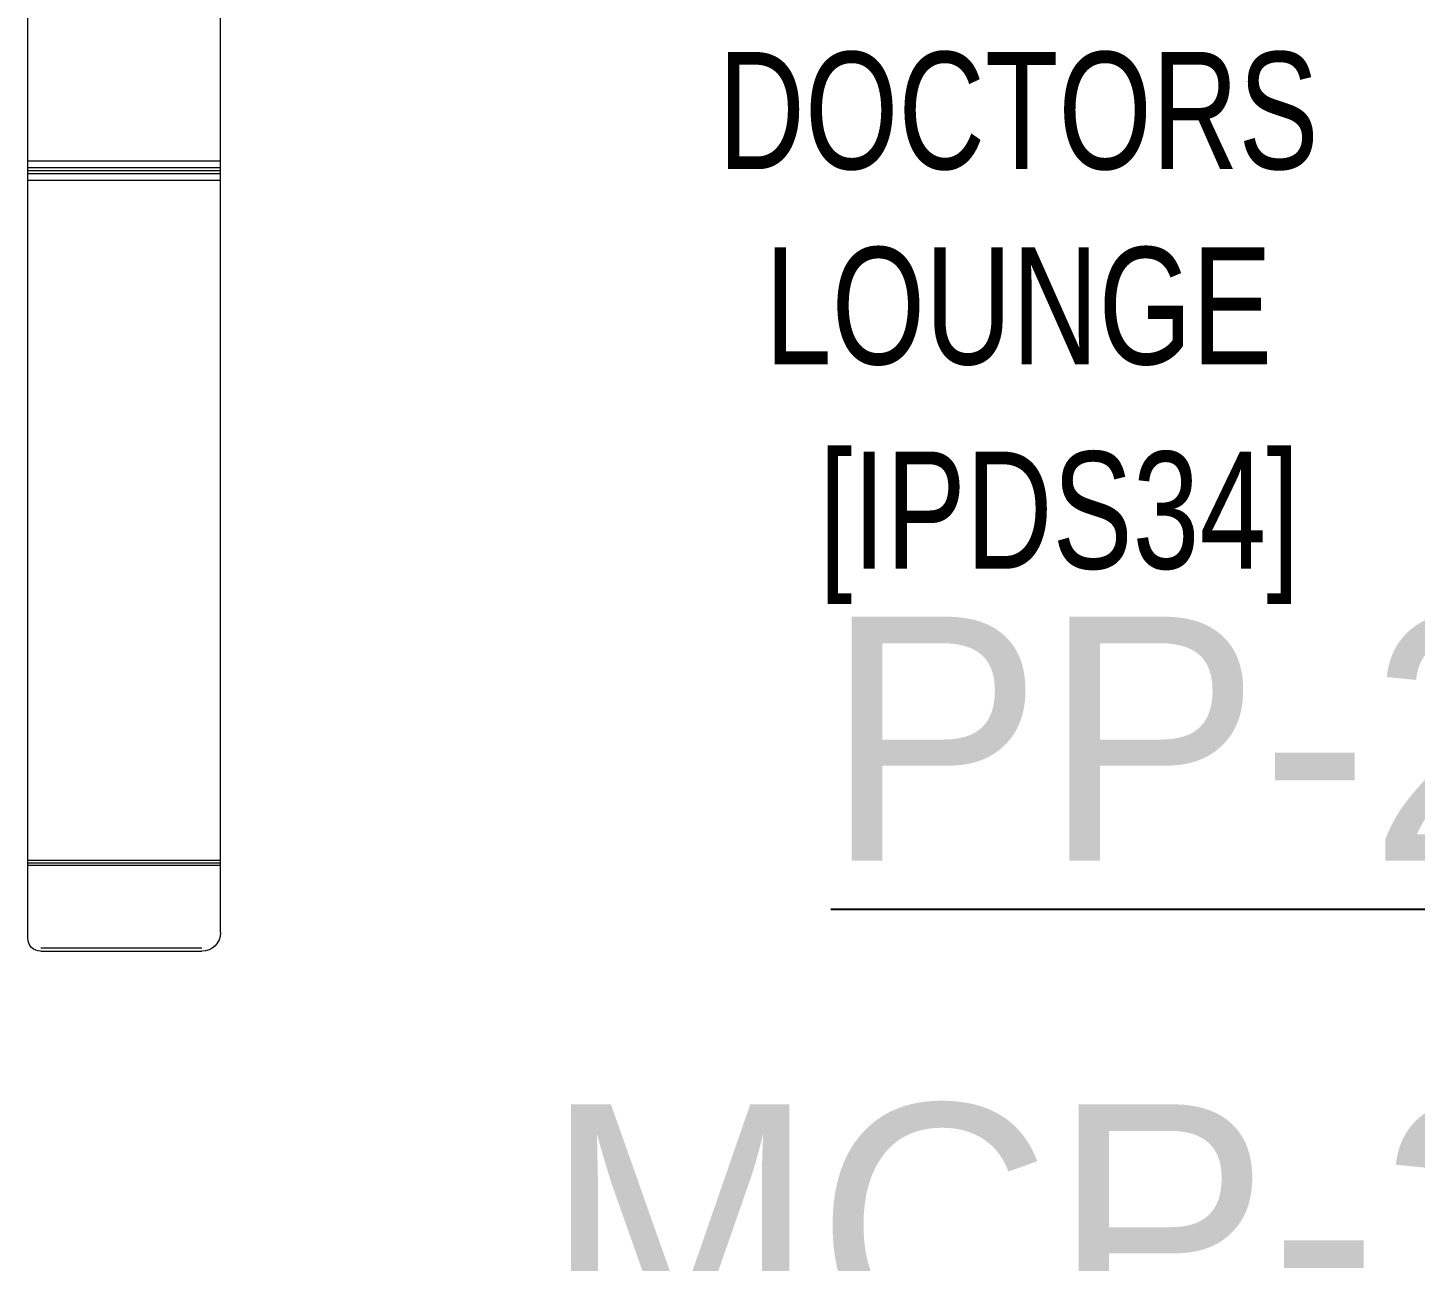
# Model space of a CAD drawing. Header units: metres. Extents: x 85953 to 212055, y -1481497 to -1363692.
# Drawn here: x 108448 to 109870, y -1386662 to -1385398 of the extents above; entities that cross this region are included whole.
import ezdxf
from ezdxf import colors
from ezdxf.entities.mleader import LeaderData, LeaderLine
from ezdxf.math import Vec2, Vec3

# ---------------------------------------------------------------- set-up
doc = ezdxf.new("R2010")
doc.units = ezdxf.units.M
for name, color, linetype, lineweight in [('72_EGR_BASE_TEXT', 8, 'Continuous', 0), ('Medical Equipment and Furniture', 8, 'Continuous', 0), ('Medical Equipment and Furniture1', 8, 'Continuous', 5)]:
    doc.layers.add(name, color=color, linetype=linetype, lineweight=lineweight)
doc.layers.add('E-POWR', color=7, linetype='Continuous', lineweight=9, true_color=0x487e3e)
doc.styles.get("Standard").update_dxf_attribs({"font": 'GOTHIC.TTF'})
doc.styles.add('X3G_ENTITY_2587EA', font='swisscl.ttf', dxfattribs={"height": 200})

# ---------------------------------------------------------------- blocks, each defined once
blk = doc.blocks.new('GF21008-P')
at = {"layer": 'Medical Equipment and Furniture1'}
for p, q in [((-0.7709, 0), (0.7906, 0)), ((-0.7019, -0.1974), (-0.7019, 0)), ((-0.6994, -0.1974), (-0.6994, 0)), ((-0.6968, -0.1974), (-0.6968, 0)), ((0, -0.1974), (0, 0)), ((0.0069, -0.1974), (0.0069, 0)), ((0.0099, -0.1974), (0.0099, 0)), ((0.0128, -0.1974), (0.0128, 0)), ((0.0197, -0.1974), (0.0197, 0)), ((-0.79, -0.1841), (-0.79, -0.0191)), ((-0.7866, -0.1841), (-0.7866, -0.0191)), ((-0.7767, -0.1974), (0.7964, -0.1974))]:
    blk.add_line(p, q, dxfattribs=at)
for centre, radius, start, end in [((-0.7709, -0.0191), 0.0191, 90, 180), ((-0.7767, -0.1841), 0.0133, 180, 270)]:
    blk.add_arc(centre, radius, start, end, dxfattribs=at)

msp = doc.modelspace()

# ---------------------------------------------------------------- block references
at = {"layer": 'Medical Equipment and Furniture', "xscale": -1000, "yscale": 1000, "zscale": 1000, "rotation": 270.0000000000002}
msp.add_blockref('GF21008-P', (108645.9, -1385554.1, 2.3), dxfattribs=at)

# ---------------------------------------------------------------- texts
at = {"layer": '72_EGR_BASE_TEXT', "char_height": 120, "attachment_point": 2, "style": 'X3G_ENTITY_2587EA'}
for s, insert in [('DOCTORS \\PLOUNGE', (109463.2, -1385422.8, 2.3)), ('[IPDS34]', (109505.1, -1385832.2, 2.3))]:
    msp.add_mtext(s, dxfattribs=dict(at, insert=insert))

# ---------------------------------------------------------------- leaders
at = {"layer": 'E-POWR'}
ml = msp.add_multileader_mtext('Standard', dxfattribs=at)
ml.set_content('PP-21', color=256)
ml.set_leader_properties()
ml.build(insert=Vec2(0, 0))
ml.multileader.update_dxf_attribs({"text_right_attachment_type": 6, "dogleg_length": 100, "arrow_head_size": 100})
ctx = ml.context
ctx.base_point, ctx.char_height, ctx.arrow_head_size, ctx.landing_gap_size, ctx.plane_origin = Vec3(109290.5, -1386126.4, -4.8), 250, 100, 100, Vec3(112112.1, -1384674.2, -4.8)
ctx.right_attachment, ctx.text_align_type = 6, 2
notes = []
notes.append((ctx, [(1, (1, 1, 0), (110394.2, -1386301.4, -4.8), (-1, 0), 100, [(0, [(110980.3, -1385569.2, -4.8)], 0, [])])]))
ctx.mtext.insert, ctx.mtext.width, ctx.mtext.alignment, ctx.mtext.flow_direction = Vec3(110194.2, -1386001.4, -4.8), 913.96, 3, 5
ml = msp.add_multileader_mtext('Standard', dxfattribs=at)
ml.set_content('MCP-21', color=256)
ml.set_leader_properties()
ml.build(insert=Vec2(0, 0))
ml.multileader.update_dxf_attribs({"text_right_attachment_type": 6, "dogleg_length": 100, "arrow_head_size": 100})
ctx = ml.context
ctx.base_point, ctx.char_height, ctx.arrow_head_size, ctx.landing_gap_size, ctx.plane_origin = Vec3(108891.8, -1386629.1, -4.8), 250, 100, 100, Vec3(111634.7, -1384325.3, -4.8)
ctx.right_attachment, ctx.text_align_type = 6, 2
notes.append((ctx, [(1, (1, 1, 0), (110403.5, -1386801, -4.8), (-1, 0), 100, [(0, [(110980.3, -1386269.4, -4.8)], 0, [])])]))
ctx.mtext.insert, ctx.mtext.width, ctx.mtext.alignment, ctx.mtext.flow_direction = Vec3(110203.5, -1386501, -4.8), 1332.272, 3, 5
for ctx, leaders in notes:
    for number, flags, end, landing, length, lines in leaders:
        leader = LeaderData()
        leader.index, (leader.has_last_leader_line, leader.has_dogleg_vector, leader.attachment_direction) = number, flags
        leader.last_leader_point, leader.dogleg_vector, leader.dogleg_length = Vec3(end), Vec3(landing), length
        for number, points, colour, breaks in lines:
            line = LeaderLine()
            line.index, line.vertices, line.color, line.breaks = number, Vec3.list(points), colors.encode_raw_color(colour), breaks
            leader.lines.append(line)
        ctx.leaders.append(leader)

doc.saveas('drawing.dxf')
